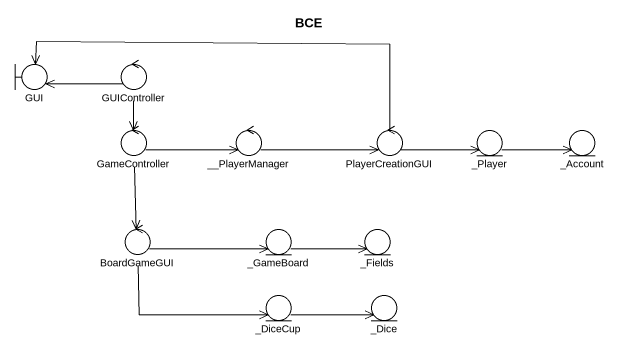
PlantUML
@startuml
title BCE
boundary GUI
control GUIController
control GameController
control "__PlayerManager" as PlayerManager
control PlayerCreationGUI
entity "_Player" as Player
entity "_Account" as Account
control BoardGameGUI
entity "_GameBoard" as GameBoard
entity "_Fields" as Fields
entity "_DiceCup" as DiceCup
entity "_Dice" as Dice
GUIController -left-> GUI
GUIController --> GameController
GameController -right-> PlayerManager
GameController --> BoardGameGUI
PlayerManager -right-> PlayerCreationGUI
PlayerCreationGUI -left-> GUI
PlayerCreationGUI -right-> Player
Player -right-> Account
BoardGameGUI -right-> GameBoard
BoardGameGUI -right-> DiceCup
GameBoard -right-> Fields
DiceCup -right-> Dice
@enduml
